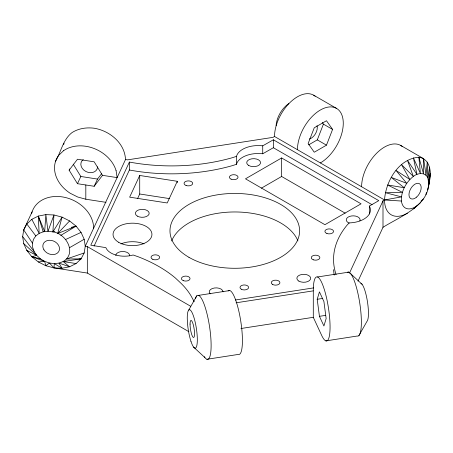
<?xml version="1.0" encoding="UTF-8"?>
<svg xmlns="http://www.w3.org/2000/svg" width="453" height="453" viewBox="0 0 453 453"><rect width="100%" height="100%" fill="white"/><g stroke="black" fill="none" stroke-linecap="round" stroke-linejoin="round"><path stroke-width="0.68" d="M87.333 273.057L87.333 246.602L85.249 246.273L84.19 239.263L81.059 232.4L76.087 226.149L69.603 220.939L62.055 217.129L53.952 214.977L45.849 214.62L38.301 216.098L31.818 219.297L26.846 224.009L23.715 229.909L22.65 236.591L23.715 243.606L26.846 250.469L31.818 256.721L38.301 261.93L45.849 265.741L53.947 267.893L87.333 273.057L188.89 331.687M416.805 205.911A19.445 11.223 -60 0 1 401.432 201.036C400.882 191.506 405.973 182.219 413.34 176.41C417.519 172.921 425.259 171.851 427.802 177.803C433.866 204.263 399.631 216.591 382.995 227.321L358.012 281.149M400.724 145.453L423.64 158.686L423.493 173.748L418.895 157.219C398.583 158.692 385.696 181.415 384.523 199.977L382.995 200.86L349.388 273.278M84.184 252.961L66.483 259.008L81.059 258.861L76.081 263.561L69.598 266.789L63.154 261.54C77.242 253.352 66.217 233.482 52.882 231.885L53.952 214.977L47.984 231.29L43.301 231.794L39.139 233.403L35.81 235.934L33.528 239.246L32.446 243.125L32.639 247.293L34.088 251.477L36.704 255.39L40.306 258.759L44.643 261.364L49.428 263.017L54.326 263.612L59.009 263.108L63.154 261.54L81.059 258.861L84.184 252.961L85.249 246.273L125.509 159.53C124.796 143.035 109.66 130.787 94.207 128.227C86.563 127.253 78.652 128.358 72.072 132.553C63.012 139.53 61.087 151.744 55.594 161.217M53.947 267.893L54.326 263.612L62.044 268.261L69.598 266.789L59.009 263.108L62.044 268.261L53.947 267.893L49.428 263.017L45.849 265.741L44.643 261.364L31.818 256.721L36.704 255.39L23.715 243.606M63.76 144.501L63.969 143.165M425.945 194.609L426.386 192.576M60.77 235.401L76.087 226.149L57.667 233.538L62.055 217.129L52.882 231.885L47.984 231.29L45.849 214.62L44.683 231.647L38.301 216.098L39.139 233.403L31.818 219.297M428.804 183.386C431.969 174.099 430.843 158.986 418.895 157.219L420.395 173.448L413.368 157.769L416.93 174.354L407.434 160.288L413.34 176.41L401.505 164.615L409.869 179.467L395.979 170.447L406.754 183.323L391.233 177.395L404.206 187.712L387.592 184.977L402.394 192.338L385.299 192.678L401.449 196.879L384.523 199.977L274.529 136.478L273 137.361L127.593 159.852L125.509 159.53M317.202 299.291L319.439 291.891L323.912 301.528L326.149 318.567L323.912 325.973L319.439 316.33L317.202 299.291L322.768 298.431M308.748 144.818L317.304 139.881L323.414 124.128L322.27 122.497M326.471 145.17L332.581 129.422L326.471 120.73L314.252 127.786L308.136 143.533L314.252 152.225L326.471 145.17L317.304 139.881M32.101 211.834L23.715 229.909L32.446 243.125M336.081 274.558A137.214 79.218 0 0 1 347.128 225.073L349.161 222.91A22.401 12.933 0 0 0 369.365 206.058L378.782 200.651L273.374 139.79L262.729 145.826A22.044 12.729 0 0 0 236.477 156.381L232.219 157.74A137.214 79.218 0 0 1 129.382 162.066L90.798 245.198L105.877 247.649A19.043 10.991 0 0 0 133.12 254.999L138.301 256.8A137.214 79.218 0 0 1 175.39 278.012L179.847 282.208A115.351 66.597 0 0 1 191.262 296.262L194.218 301.732M94.065 246.104L129.382 170.005L129.382 162.066M139.717 175.475L129.649 197.163L167.214 202.972L177.276 181.291L139.717 175.475L139.717 193.997L137.644 198.465M116.076 170.543L117.123 177.604L102.514 175.339L94.162 186.279L77.469 183.691L69.128 170.169L69.688 168.969M77.469 183.691L80.827 176.477L73.21 164.133M94.162 186.279L97.52 179.065L101.698 173.595M188.737 310.05L196.795 295.843M358.906 335.577L366.992 321.347A19.445 4.111 81.2 0 0 367.389 301.307A19.445 4.111 81.2 0 0 360.871 283.295M69.128 170.169L77.48 159.235L94.173 161.817L102.514 175.339M57.667 233.538L69.603 220.939M414.285 207.91L413.368 208.884L420.276 202.853M63.703 150.583L58.72 155.317A32.406 25.561 24.9 0 0 70.175 193.238L77.74 197.021L85.821 199.218L105.991 202.338M420.894 201.245L423.391 198.997M273.374 139.79L273.374 147.729L262.729 153.765A22.044 12.729 0 0 0 236.477 164.32L232.219 165.679A137.214 79.218 0 0 1 129.382 170.005M281.624 157.955L245.481 178.822L324.92 224.688L361.064 203.822L281.624 157.955L281.624 176.477L345.175 213.17M261.409 188.154L281.624 176.477M69.671 247.61L84.19 239.263M65.606 239.512L81.059 232.4M52.882 231.885L54.932 231.381M71.308 227.327L76.087 226.149M79.688 259.105L81.059 258.861M198.533 295.379L229.835 290.537A32.406 6.846 81.2 0 1 241.296 324.909A32.406 6.846 81.2 0 1 238.221 354.439L206.919 359.28M317.479 276.981L348.782 272.14M235.35 299.999L313.635 287.887M236.075 302.802L313.289 290.86A32.406 6.846 81.2 0 1 321.675 282.468A32.406 6.846 81.2 0 1 330.061 327.004A32.406 6.846 81.2 0 1 321.675 335.39L313.289 317.321L313.289 290.86M319.439 316.33L325.701 315.362M240.945 328.51L313.289 317.321M325.871 340.882L357.174 336.041A32.406 6.846 81.2 0 0 359.846 303.714A32.406 6.846 81.2 0 0 347.587 272.202M38.301 261.93L44.643 261.364M401.432 201.036L384.523 199.977A32.406 18.709 -60 0 0 407.434 213.21M80.827 176.477L97.52 179.065M139.717 193.997L169.626 198.624M63.154 261.54L76.081 263.561M31.818 256.721L40.306 258.759M36.704 255.39L26.846 250.469L28.063 251.149M313.646 95.181L336.562 108.414M323.414 124.128L332.581 129.422M273.374 147.729L372.038 204.694M87.333 246.602L190.724 306.29M350.809 273.85L362.083 284.297M193.595 347.089L204.898 357.57M22.65 236.591L34.088 251.477M26.846 224.009L35.81 235.934M43.205 231.828L38.301 216.098M427.439 189.009L427.751 189.983L429.569 180.821L428.697 185.441L430.35 173.522L428.714 181.285L429.569 167.123L427.802 177.803L427.281 162.061L426.018 175.232L423.64 158.686M382.995 200.86L382.995 227.321M369.365 206.058L369.365 213.997M262.729 145.826L262.729 153.765M236.477 156.381L236.477 164.32M177.276 181.291L177.276 182.661M85.815 184.988L85.821 199.218M31.557 213.771A32.406 25.561 24.9 0 1 65.204 197.457A32.406 25.561 24.9 0 1 93.635 228.204M63.692 150.611A32.406 25.561 24.9 0 1 116.064 170.571M361.607 186.749A32.406 18.709 -60 0 1 376.8 153.063A32.406 18.709 -60 0 1 402.23 146.506M297.445 149.705A32.406 18.709 -60 0 1 320.362 110.017A32.406 18.709 -60 0 1 343.272 123.25A32.406 18.709 -60 0 1 320.362 162.938M228.097 291.002A32.406 6.846 81.2 0 1 229.218 290.447M195.464 298.453A32.406 6.846 81.2 0 1 209.569 326.755A32.406 6.846 81.2 0 1 204.292 356.692M274.529 136.478A32.406 18.709 -60 0 1 289.722 102.791A32.406 18.709 -60 0 1 315.158 96.234M317.021 125.696A8.641 4.989 -60 0 1 311.992 137.718L310.396 138.641A8.641 4.989 -60 0 1 309.354 138.975M97.525 166.812A8.641 6.818 24.9 0 1 85.979 171.545A8.641 6.818 24.9 0 1 83.273 159.615M276.098 125.577A19.445 11.223 -60 0 1 288.776 103.601M334.206 275.084A137.214 79.218 0 0 1 333.612 269.648M120.951 243.895A19.445 11.223 0 0 1 144.043 243.895M171.642 240.956A64.813 37.418 0 0 1 234.79 211.964A64.813 37.418 0 0 1 297.938 240.956M349.218 223.108A6.914 3.992 0 0 1 347.094 217.944A6.914 3.992 0 0 1 355.735 216.126A6.914 3.992 0 0 1 359.858 220.871M115.798 255.492A6.914 3.992 0 0 1 122.712 251.5A6.914 3.992 0 0 1 129.626 255.492M210.141 293.85A6.914 3.992 0 0 1 214.343 288A6.914 3.992 0 0 1 223.04 291.857M190.99 341.471C188.635 333.918 187.406 326.013 187.259 318.102A19.445 4.111 81.2 0 1 192.735 314.076A19.445 4.111 81.2 0 1 197.248 342.383A19.445 4.111 81.2 0 1 190.99 341.471M190.056 324.127A8.641 1.829 81.2 0 0 193.414 337.468A8.641 1.829 81.2 0 0 193.414 325.243A8.641 1.829 81.2 0 0 190.056 324.127M43.935 249.841A8.641 6.818 25 0 0 58.392 252.083A8.641 6.818 25 0 0 51.166 240.373A8.641 6.818 25 0 0 43.935 249.841M416.652 197.061A8.641 4.989 -60 0 0 419.393 183.675A8.641 4.989 -60 0 0 409.172 192.74A8.641 4.989 -60 0 0 416.652 197.061M118.748 242.344A19.445 11.223 0 0 0 151.279 237.31A19.445 11.223 0 0 0 127.463 223.561A19.445 11.223 0 0 0 118.748 242.344M188.963 257.321A64.813 37.418 0 0 0 297.395 240.543A64.813 37.418 0 0 0 218.018 194.716A64.813 37.418 0 0 0 188.963 257.321M231.07 179.156A4.32 2.497 0 0 0 238.012 177.536A4.32 2.497 0 0 0 232.112 174.875A4.32 2.497 0 0 0 231.07 179.156M186.098 185.509A4.32 2.497 0 0 0 192.689 183.459A4.32 2.497 0 0 0 186.319 181.189A4.32 2.497 0 0 0 186.098 185.509M152.842 259.354A4.32 2.497 0 0 0 159.654 257.559A4.32 2.497 0 0 0 153.556 255.05A4.32 2.497 0 0 0 152.842 259.354M183.578 280.747A4.32 2.497 0 0 0 190.056 278.584A4.32 2.497 0 0 0 183.578 276.426A4.32 2.497 0 0 0 183.578 280.747M313.374 259.829A4.32 2.497 0 0 0 319.886 257.7A4.32 2.497 0 0 0 313.431 255.509A4.32 2.497 0 0 0 313.374 259.829M326.941 233.51A4.32 2.497 0 0 0 333.533 231.46A4.32 2.497 0 0 0 327.162 229.19A4.32 2.497 0 0 0 326.941 233.51M248.737 165.481A6.914 3.992 0 0 0 260.305 163.692A6.914 3.992 0 0 0 251.834 158.805A6.914 3.992 0 0 0 248.737 165.481M137.395 216.143A6.914 3.992 0 0 0 148.958 214.354A6.914 3.992 0 0 0 140.492 209.467A6.914 3.992 0 0 0 137.395 216.143M272.547 284.422A4.32 2.497 0 0 0 279.778 283.301A4.32 2.497 0 0 0 274.484 280.248A4.32 2.497 0 0 0 272.547 284.422M298.884 281.12A6.914 3.992 0 0 0 310.452 279.331A6.914 3.992 0 0 0 301.987 274.444A6.914 3.992 0 0 0 298.884 281.12M241.245 289.207A4.32 2.497 0 0 0 248.476 288.091A4.32 2.497 0 0 0 243.182 285.033A4.32 2.497 0 0 0 241.245 289.207"/></g></svg>
